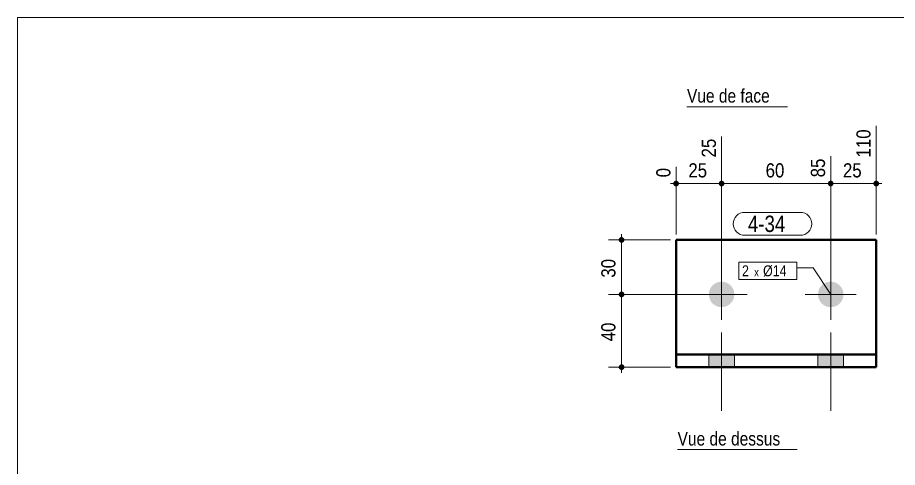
# Model space of a CAD drawing. Header units: millimetres. Extents: x 2 to 287, y 5 to 195.
# Drawn here: x 5 to 166.2, y 112.5 to 195 of the extents above; entities that cross this region are included whole.
import ezdxf

# ---------------------------------------------------------------- set-up
doc = ezdxf.new("R2010")
doc.units = ezdxf.units.MM
for name, color, linetype, lineweight in [('Autre type objet', 1, 'Continuous', 0), ('Boulon', 7, 'Continuous', 0), ('Cotation', 7, 'Continuous', 0), ('Désignation boulon', 3, 'Continuous', 0), ('Feuille dessin', 5, 'Continuous', 0), ('Piece', 2, 'Continuous', 0), ('Repère pièce', 3, 'Continuous', 0)]:
    doc.layers.add(name, color=color, linetype=linetype, lineweight=lineweight)
doc.styles.add('ARIAL', font='ARIAL.TTF')
doc.styles.add('COMIC_SANS_MS', font='COMIC.TTF')

# ---------------------------------------------------------------- blocks, each defined once
blk = doc.blocks.new('*A1')
at = {"layer": 'Boulon'}
for points in [[(136.35, 133.24), (136.35, 130.9), (131.68, 130.9), (131.68, 133.24)], [(156.35, 133.24), (156.35, 130.9), (151.68, 130.9), (151.68, 133.24)]]:
    blk.add_hatch(color=256, dxfattribs=at).paths.add_polyline_path(points, flags=17)
at = {"layer": 'Boulon', "linetype": 'Continuous', "lineweight": 0}
for p, q in [((134.01, 137.25), (134.01, 122.92)), ((154.01, 137.25), (154.01, 122.92)), ((131.68, 133.24), (131.68, 130.9)), ((136.35, 133.24), (136.35, 130.9)), ((151.68, 133.24), (151.68, 130.9)), ((156.35, 133.24), (156.35, 130.9))]:
    blk.add_line(p, q, dxfattribs=at)
blk = doc.blocks.new('*A2')
at = {"layer": 'Boulon'}
for points in [[(133.96, 141.9), (133.9, 141.91), (133.84, 141.91), (133.78, 141.91), (133.73, 141.92), (133.67, 141.93), (133.61, 141.94), (133.56, 141.95), (133.5, 141.96), (133.45, 141.97), (133.39, 141.99), (133.34, 142), (133.28, 142.02), (133.23, 142.04), (133.17, 142.06), (133.12, 142.08), (133.07, 142.1), (133.02, 142.13), (132.96, 142.15), (132.91, 142.18), (132.86, 142.21), (132.81, 142.24), (132.77, 142.27), (132.72, 142.3), (132.67, 142.33), (132.62, 142.36), (132.58, 142.4), (132.53, 142.43), (132.49, 142.47), (132.45, 142.51), (132.4, 142.55), (132.36, 142.59), (132.32, 142.63), (132.28, 142.67), (132.25, 142.71), (132.21, 142.76), (132.17, 142.8), (132.14, 142.85), (132.11, 142.89), (132.07, 142.94), (132.04, 142.99), (132.01, 143.04), (131.98, 143.09), (131.96, 143.14), (131.93, 143.19), (131.9, 143.24), (131.88, 143.29), (131.86, 143.34), (131.84, 143.4), (131.82, 143.45), (131.8, 143.5), (131.78, 143.56), (131.76, 143.61), (131.75, 143.67), (131.74, 143.73), (131.72, 143.78), (131.71, 143.84), (131.71, 143.89), (131.7, 143.95), (131.69, 144.01), (131.69, 144.07), (131.68, 144.12), (131.68, 144.18), (131.68, 144.24), (131.68, 144.29), (131.68, 144.35), (131.69, 144.41), (131.69, 144.47), (131.7, 144.52), (131.71, 144.58), (131.71, 144.64), (131.72, 144.69), (131.74, 144.75), (131.75, 144.8), (131.76, 144.86), (131.78, 144.91), (131.8, 144.97), (131.82, 145.02), (131.84, 145.08), (131.86, 145.13), (131.88, 145.18), (131.9, 145.23), (131.93, 145.29), (131.96, 145.34), (131.98, 145.39), (132.01, 145.44), (132.04, 145.48), (132.07, 145.53), (132.11, 145.58), (132.14, 145.63), (132.17, 145.67), (132.21, 145.72), (132.25, 145.76), (132.28, 145.8), (132.32, 145.85), (132.36, 145.89), (132.4, 145.93), (132.45, 145.97), (132.49, 146), (132.53, 146.04), (132.58, 146.08), (132.62, 146.11), (132.67, 146.14), (132.72, 146.18), (132.77, 146.21), (132.81, 146.24), (132.86, 146.27), (132.91, 146.29), (132.96, 146.32), (133.02, 146.35), (133.07, 146.37), (133.12, 146.39), (133.17, 146.41), (133.23, 146.43), (133.28, 146.45), (133.34, 146.47), (133.39, 146.49), (133.45, 146.5), (133.5, 146.51), (133.56, 146.53), (133.61, 146.54), (133.67, 146.54), (133.73, 146.55), (133.78, 146.56), (133.84, 146.56), (133.9, 146.57), (133.96, 146.57), (134.01, 146.57), (134.07, 146.57), (134.13, 146.57), (134.18, 146.56), (134.24, 146.56), (134.3, 146.55), (134.36, 146.54), (134.41, 146.54), (134.47, 146.53), (134.52, 146.51), (134.58, 146.5), (134.64, 146.49), (134.69, 146.47), (134.75, 146.45), (134.8, 146.43), (134.85, 146.41), (134.91, 146.39), (134.96, 146.37), (135.01, 146.35), (135.06, 146.32), (135.11, 146.29), (135.16, 146.27), (135.21, 146.24), (135.26, 146.21), (135.31, 146.18), (135.36, 146.14), (135.4, 146.11), (135.45, 146.08), (135.49, 146.04), (135.54, 146), (135.58, 145.97), (135.62, 145.93), (135.66, 145.89), (135.7, 145.85), (135.74, 145.8), (135.78, 145.76), (135.82, 145.72), (135.85, 145.67), (135.89, 145.63), (135.92, 145.58), (135.95, 145.53), (135.98, 145.48), (136.01, 145.44), (136.04, 145.39), (136.07, 145.34), (136.1, 145.29), (136.12, 145.23), (136.15, 145.18), (136.17, 145.13), (136.19, 145.08), (136.21, 145.02), (136.23, 144.97), (136.25, 144.91), (136.26, 144.86), (136.28, 144.8), (136.29, 144.75), (136.3, 144.69), (136.31, 144.64), (136.32, 144.58), (136.33, 144.52), (136.34, 144.47), (136.34, 144.41), (136.34, 144.35), (136.35, 144.29), (136.35, 144.24), (136.35, 144.18), (136.34, 144.12), (136.34, 144.07), (136.34, 144.01), (136.33, 143.95), (136.32, 143.89), (136.31, 143.84), (136.3, 143.78), (136.29, 143.73), (136.28, 143.67), (136.26, 143.61), (136.25, 143.56), (136.23, 143.5), (136.21, 143.45), (136.19, 143.4), (136.17, 143.34), (136.15, 143.29), (136.12, 143.24), (136.1, 143.19), (136.07, 143.14), (136.04, 143.09), (136.01, 143.04), (135.98, 142.99), (135.95, 142.94), (135.92, 142.89), (135.89, 142.85), (135.85, 142.8), (135.82, 142.76), (135.78, 142.71), (135.74, 142.67), (135.7, 142.63), (135.66, 142.59), (135.62, 142.55), (135.58, 142.51), (135.54, 142.47), (135.49, 142.43), (135.45, 142.4), (135.4, 142.36), (135.36, 142.33), (135.31, 142.3), (135.26, 142.27), (135.21, 142.24), (135.16, 142.21), (135.11, 142.18), (135.06, 142.15), (135.01, 142.13), (134.96, 142.1), (134.91, 142.08), (134.85, 142.06), (134.8, 142.04), (134.75, 142.02), (134.69, 142), (134.64, 141.99), (134.58, 141.97), (134.52, 141.96), (134.47, 141.95), (134.41, 141.94), (134.36, 141.93), (134.3, 141.92), (134.24, 141.91), (134.18, 141.91), (134.13, 141.91), (134.07, 141.9), (134.01, 141.9)], [(153.96, 141.9), (153.9, 141.91), (153.84, 141.91), (153.78, 141.91), (153.73, 141.92), (153.67, 141.93), (153.61, 141.94), (153.56, 141.95), (153.5, 141.96), (153.45, 141.97), (153.39, 141.99), (153.34, 142), (153.28, 142.02), (153.23, 142.04), (153.17, 142.06), (153.12, 142.08), (153.07, 142.1), (153.02, 142.13), (152.96, 142.15), (152.91, 142.18), (152.86, 142.21), (152.81, 142.24), (152.77, 142.27), (152.72, 142.3), (152.67, 142.33), (152.62, 142.36), (152.58, 142.4), (152.53, 142.43), (152.49, 142.47), (152.45, 142.51), (152.4, 142.55), (152.36, 142.59), (152.32, 142.63), (152.28, 142.67), (152.25, 142.71), (152.21, 142.76), (152.17, 142.8), (152.14, 142.85), (152.11, 142.89), (152.07, 142.94), (152.04, 142.99), (152.01, 143.04), (151.98, 143.09), (151.96, 143.14), (151.93, 143.19), (151.9, 143.24), (151.88, 143.29), (151.86, 143.34), (151.84, 143.4), (151.82, 143.45), (151.8, 143.5), (151.78, 143.56), (151.76, 143.61), (151.75, 143.67), (151.74, 143.73), (151.72, 143.78), (151.71, 143.84), (151.71, 143.89), (151.7, 143.95), (151.69, 144.01), (151.69, 144.07), (151.68, 144.12), (151.68, 144.18), (151.68, 144.24), (151.68, 144.29), (151.68, 144.35), (151.69, 144.41), (151.69, 144.47), (151.7, 144.52), (151.71, 144.58), (151.71, 144.64), (151.72, 144.69), (151.74, 144.75), (151.75, 144.8), (151.76, 144.86), (151.78, 144.91), (151.8, 144.97), (151.82, 145.02), (151.84, 145.08), (151.86, 145.13), (151.88, 145.18), (151.9, 145.23), (151.93, 145.29), (151.96, 145.34), (151.98, 145.39), (152.01, 145.44), (152.04, 145.48), (152.07, 145.53), (152.11, 145.58), (152.14, 145.63), (152.17, 145.67), (152.21, 145.72), (152.25, 145.76), (152.28, 145.8), (152.32, 145.85), (152.36, 145.89), (152.4, 145.93), (152.45, 145.97), (152.49, 146), (152.53, 146.04), (152.58, 146.08), (152.62, 146.11), (152.67, 146.14), (152.72, 146.18), (152.77, 146.21), (152.81, 146.24), (152.86, 146.27), (152.91, 146.29), (152.96, 146.32), (153.02, 146.35), (153.07, 146.37), (153.12, 146.39), (153.17, 146.41), (153.23, 146.43), (153.28, 146.45), (153.34, 146.47), (153.39, 146.49), (153.45, 146.5), (153.5, 146.51), (153.56, 146.53), (153.61, 146.54), (153.67, 146.54), (153.73, 146.55), (153.78, 146.56), (153.84, 146.56), (153.9, 146.57), (153.96, 146.57), (154.01, 146.57), (154.07, 146.57), (154.13, 146.57), (154.18, 146.56), (154.24, 146.56), (154.3, 146.55), (154.36, 146.54), (154.41, 146.54), (154.47, 146.53), (154.52, 146.51), (154.58, 146.5), (154.64, 146.49), (154.69, 146.47), (154.75, 146.45), (154.8, 146.43), (154.85, 146.41), (154.91, 146.39), (154.96, 146.37), (155.01, 146.35), (155.06, 146.32), (155.11, 146.29), (155.16, 146.27), (155.21, 146.24), (155.26, 146.21), (155.31, 146.18), (155.36, 146.14), (155.4, 146.11), (155.45, 146.08), (155.49, 146.04), (155.54, 146), (155.58, 145.97), (155.62, 145.93), (155.66, 145.89), (155.7, 145.85), (155.74, 145.8), (155.78, 145.76), (155.82, 145.72), (155.85, 145.67), (155.89, 145.63), (155.92, 145.58), (155.95, 145.53), (155.98, 145.48), (156.01, 145.44), (156.04, 145.39), (156.07, 145.34), (156.1, 145.29), (156.12, 145.23), (156.15, 145.18), (156.17, 145.13), (156.19, 145.08), (156.21, 145.02), (156.23, 144.97), (156.25, 144.91), (156.26, 144.86), (156.28, 144.8), (156.29, 144.75), (156.3, 144.69), (156.31, 144.64), (156.32, 144.58), (156.33, 144.52), (156.34, 144.47), (156.34, 144.41), (156.34, 144.35), (156.35, 144.29), (156.35, 144.24), (156.35, 144.18), (156.34, 144.12), (156.34, 144.07), (156.34, 144.01), (156.33, 143.95), (156.32, 143.89), (156.31, 143.84), (156.3, 143.78), (156.29, 143.73), (156.28, 143.67), (156.26, 143.61), (156.25, 143.56), (156.23, 143.5), (156.21, 143.45), (156.19, 143.4), (156.17, 143.34), (156.15, 143.29), (156.12, 143.24), (156.1, 143.19), (156.07, 143.14), (156.04, 143.09), (156.01, 143.04), (155.98, 142.99), (155.95, 142.94), (155.92, 142.89), (155.89, 142.85), (155.85, 142.8), (155.82, 142.76), (155.78, 142.71), (155.74, 142.67), (155.7, 142.63), (155.66, 142.59), (155.62, 142.55), (155.58, 142.51), (155.54, 142.47), (155.49, 142.43), (155.45, 142.4), (155.4, 142.36), (155.36, 142.33), (155.31, 142.3), (155.26, 142.27), (155.21, 142.24), (155.16, 142.21), (155.11, 142.18), (155.06, 142.15), (155.01, 142.13), (154.96, 142.1), (154.91, 142.08), (154.85, 142.06), (154.8, 142.04), (154.75, 142.02), (154.69, 142), (154.64, 141.99), (154.58, 141.97), (154.52, 141.96), (154.47, 141.95), (154.41, 141.94), (154.36, 141.93), (154.3, 141.92), (154.24, 141.91), (154.18, 141.91), (154.13, 141.91), (154.07, 141.9), (154.01, 141.9)]]:
    blk.add_hatch(color=256, dxfattribs=at).paths.add_polyline_path(points, flags=17)
at = {"layer": 'Boulon', "linetype": 'Continuous', "lineweight": 0}
for p, q in [((134.01, 148.9), (134.01, 139.57)), ((154.01, 148.9), (154.01, 139.57)), ((129.35, 144.24), (138.68, 144.24)), ((149.35, 144.24), (158.68, 144.24))]:
    blk.add_line(p, q, dxfattribs=at)
blk = doc.blocks.new('*A3')
at = {"layer": 'Piece', "color": 2, "linetype": 'Continuous', "lineweight": 40}
for p, q in [((125.68, 154.236667), (125.68, 130.903333)), ((125.68, 154.236667), (162.346667, 154.236667)), ((162.346667, 154.236667), (162.346667, 130.903333)), ((162.346667, 133.236667), (125.68, 133.236667)), ((162.346667, 130.903333), (125.68, 130.903333))]:
    blk.add_line(p, q, dxfattribs=at)
blk = doc.blocks.new('*A7')
at = {"layer": 'Feuille dessin', "linetype": 'Continuous', "lineweight": 0}
for p, q in [((282, 195), (5, 195)), ((5, 195), (5, 5))]:
    blk.add_line(p, q, dxfattribs=at)
blk = doc.blocks.new('*A12')
at = {"layer": 'Cotation'}
for points in [[(115.65, 143.72), (115.63, 143.72), (115.6, 143.72), (115.58, 143.73), (115.55, 143.73), (115.53, 143.74), (115.5, 143.75), (115.48, 143.76), (115.46, 143.77), (115.43, 143.78), (115.41, 143.79), (115.39, 143.8), (115.37, 143.82), (115.35, 143.83), (115.33, 143.85), (115.31, 143.87), (115.29, 143.89), (115.28, 143.91), (115.26, 143.93), (115.25, 143.95), (115.23, 143.97), (115.22, 143.99), (115.21, 144.01), (115.2, 144.04), (115.19, 144.06), (115.18, 144.09), (115.18, 144.11), (115.17, 144.14), (115.17, 144.16), (115.16, 144.19), (115.16, 144.21), (115.16, 144.24), (115.16, 144.26), (115.16, 144.29), (115.17, 144.31), (115.17, 144.34), (115.18, 144.36), (115.18, 144.39), (115.19, 144.41), (115.2, 144.44), (115.21, 144.46), (115.22, 144.48), (115.23, 144.5), (115.25, 144.53), (115.26, 144.55), (115.28, 144.57), (115.29, 144.59), (115.31, 144.6), (115.33, 144.62), (115.35, 144.64), (115.37, 144.65), (115.39, 144.67), (115.41, 144.68), (115.43, 144.7), (115.46, 144.71), (115.48, 144.72), (115.5, 144.73), (115.53, 144.73), (115.55, 144.74), (115.58, 144.75), (115.6, 144.75), (115.63, 144.75), (115.65, 144.76), (115.68, 144.76), (115.71, 144.76), (115.73, 144.75), (115.76, 144.75), (115.78, 144.75), (115.81, 144.74), (115.83, 144.73), (115.86, 144.73), (115.88, 144.72), (115.9, 144.71), (115.93, 144.7), (115.95, 144.68), (115.97, 144.67), (115.99, 144.65), (116.01, 144.64), (116.03, 144.62), (116.05, 144.6), (116.07, 144.59), (116.08, 144.57), (116.1, 144.55), (116.11, 144.53), (116.13, 144.5), (116.14, 144.48), (116.15, 144.46), (116.16, 144.44), (116.17, 144.41), (116.18, 144.39), (116.18, 144.36), (116.19, 144.34), (116.19, 144.31), (116.2, 144.29), (116.2, 144.26), (116.2, 144.24), (116.2, 144.21), (116.2, 144.19), (116.19, 144.16), (116.19, 144.14), (116.18, 144.11), (116.18, 144.09), (116.17, 144.06), (116.16, 144.04), (116.15, 144.01), (116.14, 143.99), (116.13, 143.97), (116.11, 143.95), (116.1, 143.93), (116.08, 143.91), (116.07, 143.89), (116.05, 143.87), (116.03, 143.85), (116.01, 143.83), (115.99, 143.82), (115.97, 143.8), (115.95, 143.79), (115.93, 143.78), (115.9, 143.77), (115.88, 143.76), (115.86, 143.75), (115.83, 143.74), (115.81, 143.73), (115.78, 143.73), (115.76, 143.72), (115.73, 143.72), (115.71, 143.72), (115.68, 143.72)], [(115.65, 130.38), (115.63, 130.39), (115.6, 130.39), (115.58, 130.39), (115.55, 130.4), (115.53, 130.41), (115.5, 130.41), (115.48, 130.42), (115.46, 130.43), (115.43, 130.44), (115.41, 130.46), (115.39, 130.47), (115.37, 130.49), (115.35, 130.5), (115.33, 130.52), (115.31, 130.54), (115.29, 130.55), (115.28, 130.57), (115.26, 130.59), (115.25, 130.61), (115.23, 130.64), (115.22, 130.66), (115.21, 130.68), (115.2, 130.7), (115.19, 130.73), (115.18, 130.75), (115.18, 130.78), (115.17, 130.8), (115.17, 130.83), (115.16, 130.85), (115.16, 130.88), (115.16, 130.9), (115.16, 130.93), (115.16, 130.95), (115.17, 130.98), (115.17, 131), (115.18, 131.03), (115.18, 131.05), (115.19, 131.08), (115.2, 131.1), (115.21, 131.13), (115.22, 131.15), (115.23, 131.17), (115.25, 131.19), (115.26, 131.21), (115.28, 131.23), (115.29, 131.25), (115.31, 131.27), (115.33, 131.29), (115.35, 131.31), (115.37, 131.32), (115.39, 131.34), (115.41, 131.35), (115.43, 131.36), (115.46, 131.37), (115.48, 131.38), (115.5, 131.39), (115.53, 131.4), (115.55, 131.41), (115.58, 131.41), (115.6, 131.42), (115.63, 131.42), (115.65, 131.42), (115.68, 131.42), (115.71, 131.42), (115.73, 131.42), (115.76, 131.42), (115.78, 131.41), (115.81, 131.41), (115.83, 131.4), (115.86, 131.39), (115.88, 131.38), (115.9, 131.37), (115.93, 131.36), (115.95, 131.35), (115.97, 131.34), (115.99, 131.32), (116.01, 131.31), (116.03, 131.29), (116.05, 131.27), (116.07, 131.25), (116.08, 131.23), (116.1, 131.21), (116.11, 131.19), (116.13, 131.17), (116.14, 131.15), (116.15, 131.13), (116.16, 131.1), (116.17, 131.08), (116.18, 131.05), (116.18, 131.03), (116.19, 131), (116.19, 130.98), (116.2, 130.95), (116.2, 130.93), (116.2, 130.9), (116.2, 130.88), (116.2, 130.85), (116.19, 130.83), (116.19, 130.8), (116.18, 130.78), (116.18, 130.75), (116.17, 130.73), (116.16, 130.7), (116.15, 130.68), (116.14, 130.66), (116.13, 130.64), (116.11, 130.61), (116.1, 130.59), (116.08, 130.57), (116.07, 130.55), (116.05, 130.54), (116.03, 130.52), (116.01, 130.5), (115.99, 130.49), (115.97, 130.47), (115.95, 130.46), (115.93, 130.44), (115.9, 130.43), (115.88, 130.42), (115.86, 130.41), (115.83, 130.41), (115.81, 130.4), (115.78, 130.39), (115.76, 130.39), (115.73, 130.39), (115.71, 130.38), (115.68, 130.38)]]:
    blk.add_hatch(color=256, dxfattribs=at).paths.add_polyline_path(points, flags=17)
at = {"layer": 'Cotation', "linetype": 'Continuous', "lineweight": 0}
for p, q in [((115.68, 145.28), (115.68, 143.2)), ((115.68, 144.24), (115.68, 145.28)), ((133.01, 144.24), (113.26, 144.24)), ((114.64, 144.24), (116.72, 144.24)), ((115.68, 130.9), (115.68, 144.24)), ((124.68, 130.9), (113.26, 130.9)), ((114.64, 130.9), (116.72, 130.9)), ((115.68, 131.94), (115.68, 129.86)), ((115.68, 130.9), (115.68, 129.86))]:
    blk.add_line(p, q, dxfattribs=at)
at = {"layer": 'Cotation'}
for p in [(115.68, 144.24), (115.68, 130.9)]:
    blk.add_point(p, dxfattribs=at)
at = {"layer": 'Cotation', "style": 'ARIAL', "width": 0.85}
blk.add_text('40', height=2.6, rotation=90.0002, dxfattribs=at).set_placement((114.56, 135.64))
blk = doc.blocks.new('*A13')
at = {"layer": 'Cotation'}
for points in [[(115.65, 153.72), (115.63, 153.72), (115.6, 153.72), (115.58, 153.73), (115.55, 153.73), (115.53, 153.74), (115.5, 153.75), (115.48, 153.76), (115.46, 153.77), (115.43, 153.78), (115.41, 153.79), (115.39, 153.8), (115.37, 153.82), (115.35, 153.83), (115.33, 153.85), (115.31, 153.87), (115.29, 153.89), (115.28, 153.91), (115.26, 153.93), (115.25, 153.95), (115.23, 153.97), (115.22, 153.99), (115.21, 154.01), (115.2, 154.04), (115.19, 154.06), (115.18, 154.09), (115.18, 154.11), (115.17, 154.14), (115.17, 154.16), (115.16, 154.19), (115.16, 154.21), (115.16, 154.24), (115.16, 154.26), (115.16, 154.29), (115.17, 154.31), (115.17, 154.34), (115.18, 154.36), (115.18, 154.39), (115.19, 154.41), (115.2, 154.44), (115.21, 154.46), (115.22, 154.48), (115.23, 154.5), (115.25, 154.53), (115.26, 154.55), (115.28, 154.57), (115.29, 154.59), (115.31, 154.6), (115.33, 154.62), (115.35, 154.64), (115.37, 154.65), (115.39, 154.67), (115.41, 154.68), (115.43, 154.7), (115.46, 154.71), (115.48, 154.72), (115.5, 154.73), (115.53, 154.73), (115.55, 154.74), (115.58, 154.75), (115.6, 154.75), (115.63, 154.75), (115.65, 154.76), (115.68, 154.76), (115.71, 154.76), (115.73, 154.75), (115.76, 154.75), (115.78, 154.75), (115.81, 154.74), (115.83, 154.73), (115.86, 154.73), (115.88, 154.72), (115.9, 154.71), (115.93, 154.7), (115.95, 154.68), (115.97, 154.67), (115.99, 154.65), (116.01, 154.64), (116.03, 154.62), (116.05, 154.6), (116.07, 154.59), (116.08, 154.57), (116.1, 154.55), (116.11, 154.53), (116.13, 154.5), (116.14, 154.48), (116.15, 154.46), (116.16, 154.44), (116.17, 154.41), (116.18, 154.39), (116.18, 154.36), (116.19, 154.34), (116.19, 154.31), (116.2, 154.29), (116.2, 154.26), (116.2, 154.24), (116.2, 154.21), (116.2, 154.19), (116.19, 154.16), (116.19, 154.14), (116.18, 154.11), (116.18, 154.09), (116.17, 154.06), (116.16, 154.04), (116.15, 154.01), (116.14, 153.99), (116.13, 153.97), (116.11, 153.95), (116.1, 153.93), (116.08, 153.91), (116.07, 153.89), (116.05, 153.87), (116.03, 153.85), (116.01, 153.83), (115.99, 153.82), (115.97, 153.8), (115.95, 153.79), (115.93, 153.78), (115.9, 153.77), (115.88, 153.76), (115.86, 153.75), (115.83, 153.74), (115.81, 153.73), (115.78, 153.73), (115.76, 153.72), (115.73, 153.72), (115.71, 153.72), (115.68, 153.72)], [(115.65, 143.72), (115.63, 143.72), (115.6, 143.72), (115.58, 143.73), (115.55, 143.73), (115.53, 143.74), (115.5, 143.75), (115.48, 143.76), (115.46, 143.77), (115.43, 143.78), (115.41, 143.79), (115.39, 143.8), (115.37, 143.82), (115.35, 143.83), (115.33, 143.85), (115.31, 143.87), (115.29, 143.89), (115.28, 143.91), (115.26, 143.93), (115.25, 143.95), (115.23, 143.97), (115.22, 143.99), (115.21, 144.01), (115.2, 144.04), (115.19, 144.06), (115.18, 144.09), (115.18, 144.11), (115.17, 144.14), (115.17, 144.16), (115.16, 144.19), (115.16, 144.21), (115.16, 144.24), (115.16, 144.26), (115.16, 144.29), (115.17, 144.31), (115.17, 144.34), (115.18, 144.36), (115.18, 144.39), (115.19, 144.41), (115.2, 144.44), (115.21, 144.46), (115.22, 144.48), (115.23, 144.5), (115.25, 144.53), (115.26, 144.55), (115.28, 144.57), (115.29, 144.59), (115.31, 144.6), (115.33, 144.62), (115.35, 144.64), (115.37, 144.65), (115.39, 144.67), (115.41, 144.68), (115.43, 144.7), (115.46, 144.71), (115.48, 144.72), (115.5, 144.73), (115.53, 144.73), (115.55, 144.74), (115.58, 144.75), (115.6, 144.75), (115.63, 144.75), (115.65, 144.76), (115.68, 144.76), (115.71, 144.76), (115.73, 144.75), (115.76, 144.75), (115.78, 144.75), (115.81, 144.74), (115.83, 144.73), (115.86, 144.73), (115.88, 144.72), (115.9, 144.71), (115.93, 144.7), (115.95, 144.68), (115.97, 144.67), (115.99, 144.65), (116.01, 144.64), (116.03, 144.62), (116.05, 144.6), (116.07, 144.59), (116.08, 144.57), (116.1, 144.55), (116.11, 144.53), (116.13, 144.5), (116.14, 144.48), (116.15, 144.46), (116.16, 144.44), (116.17, 144.41), (116.18, 144.39), (116.18, 144.36), (116.19, 144.34), (116.19, 144.31), (116.2, 144.29), (116.2, 144.26), (116.2, 144.24), (116.2, 144.21), (116.2, 144.19), (116.19, 144.16), (116.19, 144.14), (116.18, 144.11), (116.18, 144.09), (116.17, 144.06), (116.16, 144.04), (116.15, 144.01), (116.14, 143.99), (116.13, 143.97), (116.11, 143.95), (116.1, 143.93), (116.08, 143.91), (116.07, 143.89), (116.05, 143.87), (116.03, 143.85), (116.01, 143.83), (115.99, 143.82), (115.97, 143.8), (115.95, 143.79), (115.93, 143.78), (115.9, 143.77), (115.88, 143.76), (115.86, 143.75), (115.83, 143.74), (115.81, 143.73), (115.78, 143.73), (115.76, 143.72), (115.73, 143.72), (115.71, 143.72), (115.68, 143.72)]]:
    blk.add_hatch(color=256, dxfattribs=at).paths.add_polyline_path(points, flags=17)
at = {"layer": 'Cotation', "linetype": 'Continuous', "lineweight": 0}
for p, q in [((115.68, 155.28), (115.68, 153.2)), ((115.68, 154.24), (115.68, 155.28)), ((124.68, 154.24), (113.26, 154.24)), ((114.64, 154.24), (116.72, 154.24)), ((115.68, 144.24), (115.68, 154.24)), ((115.68, 145.28), (115.68, 143.2)), ((133.01, 144.24), (113.26, 144.24)), ((114.64, 144.24), (116.72, 144.24)), ((115.68, 144.24), (115.68, 143.2))]:
    blk.add_line(p, q, dxfattribs=at)
at = {"layer": 'Cotation'}
for p in [(115.68, 154.24), (115.68, 144.24)]:
    blk.add_point(p, dxfattribs=at)
at = {"layer": 'Cotation', "style": 'ARIAL', "width": 0.85}
blk.add_text('30', height=2.6, rotation=90.0002, dxfattribs=at).set_placement((114.56, 147.31))
blk = doc.blocks.new('*A14')
at = {"layer": 'Cotation'}
for points in [[(125.65, 164.05), (125.63, 164.05), (125.6, 164.06), (125.58, 164.06), (125.55, 164.07), (125.53, 164.07), (125.5, 164.08), (125.48, 164.09), (125.46, 164.1), (125.43, 164.11), (125.41, 164.12), (125.39, 164.14), (125.37, 164.15), (125.35, 164.17), (125.33, 164.18), (125.31, 164.2), (125.29, 164.22), (125.28, 164.24), (125.26, 164.26), (125.25, 164.28), (125.23, 164.3), (125.22, 164.32), (125.21, 164.35), (125.2, 164.37), (125.19, 164.39), (125.18, 164.42), (125.18, 164.44), (125.17, 164.47), (125.17, 164.49), (125.16, 164.52), (125.16, 164.54), (125.16, 164.57), (125.16, 164.6), (125.16, 164.62), (125.17, 164.65), (125.17, 164.67), (125.18, 164.7), (125.18, 164.72), (125.19, 164.75), (125.2, 164.77), (125.21, 164.79), (125.22, 164.82), (125.23, 164.84), (125.25, 164.86), (125.26, 164.88), (125.28, 164.9), (125.29, 164.92), (125.31, 164.94), (125.33, 164.96), (125.35, 164.97), (125.37, 164.99), (125.39, 165), (125.41, 165.02), (125.43, 165.03), (125.46, 165.04), (125.48, 165.05), (125.5, 165.06), (125.53, 165.07), (125.55, 165.07), (125.58, 165.08), (125.6, 165.08), (125.63, 165.09), (125.65, 165.09), (125.68, 165.09), (125.71, 165.09), (125.73, 165.09), (125.76, 165.08), (125.78, 165.08), (125.81, 165.07), (125.83, 165.07), (125.86, 165.06), (125.88, 165.05), (125.9, 165.04), (125.93, 165.03), (125.95, 165.02), (125.97, 165), (125.99, 164.99), (126.01, 164.97), (126.03, 164.96), (126.05, 164.94), (126.07, 164.92), (126.08, 164.9), (126.1, 164.88), (126.11, 164.86), (126.13, 164.84), (126.14, 164.82), (126.15, 164.79), (126.16, 164.77), (126.17, 164.75), (126.18, 164.72), (126.18, 164.7), (126.19, 164.67), (126.19, 164.65), (126.2, 164.62), (126.2, 164.6), (126.2, 164.57), (126.2, 164.54), (126.2, 164.52), (126.19, 164.49), (126.19, 164.47), (126.18, 164.44), (126.18, 164.42), (126.17, 164.39), (126.16, 164.37), (126.15, 164.35), (126.14, 164.32), (126.13, 164.3), (126.11, 164.28), (126.1, 164.26), (126.08, 164.24), (126.07, 164.22), (126.05, 164.2), (126.03, 164.18), (126.01, 164.17), (125.99, 164.15), (125.97, 164.14), (125.95, 164.12), (125.93, 164.11), (125.9, 164.1), (125.88, 164.09), (125.86, 164.08), (125.83, 164.07), (125.81, 164.07), (125.78, 164.06), (125.76, 164.06), (125.73, 164.05), (125.71, 164.05), (125.68, 164.05)], [(133.99, 164.05), (133.96, 164.05), (133.94, 164.06), (133.91, 164.06), (133.89, 164.07), (133.86, 164.07), (133.84, 164.08), (133.81, 164.09), (133.79, 164.1), (133.77, 164.11), (133.75, 164.12), (133.72, 164.14), (133.7, 164.15), (133.68, 164.17), (133.66, 164.18), (133.65, 164.2), (133.63, 164.22), (133.61, 164.24), (133.6, 164.26), (133.58, 164.28), (133.57, 164.3), (133.55, 164.32), (133.54, 164.35), (133.53, 164.37), (133.52, 164.39), (133.52, 164.42), (133.51, 164.44), (133.5, 164.47), (133.5, 164.49), (133.5, 164.52), (133.49, 164.54), (133.49, 164.57), (133.49, 164.6), (133.5, 164.62), (133.5, 164.65), (133.5, 164.67), (133.51, 164.7), (133.52, 164.72), (133.52, 164.75), (133.53, 164.77), (133.54, 164.79), (133.55, 164.82), (133.57, 164.84), (133.58, 164.86), (133.6, 164.88), (133.61, 164.9), (133.63, 164.92), (133.65, 164.94), (133.66, 164.96), (133.68, 164.97), (133.7, 164.99), (133.72, 165), (133.75, 165.02), (133.77, 165.03), (133.79, 165.04), (133.81, 165.05), (133.84, 165.06), (133.86, 165.07), (133.89, 165.07), (133.91, 165.08), (133.94, 165.08), (133.96, 165.09), (133.99, 165.09), (134.01, 165.09), (134.04, 165.09), (134.06, 165.09), (134.09, 165.08), (134.11, 165.08), (134.14, 165.07), (134.16, 165.07), (134.19, 165.06), (134.21, 165.05), (134.24, 165.04), (134.26, 165.03), (134.28, 165.02), (134.3, 165), (134.32, 164.99), (134.34, 164.97), (134.36, 164.96), (134.38, 164.94), (134.4, 164.92), (134.42, 164.9), (134.43, 164.88), (134.45, 164.86), (134.46, 164.84), (134.47, 164.82), (134.48, 164.79), (134.49, 164.77), (134.5, 164.75), (134.51, 164.72), (134.52, 164.7), (134.52, 164.67), (134.53, 164.65), (134.53, 164.62), (134.53, 164.6), (134.53, 164.57), (134.53, 164.54), (134.53, 164.52), (134.53, 164.49), (134.52, 164.47), (134.52, 164.44), (134.51, 164.42), (134.5, 164.39), (134.49, 164.37), (134.48, 164.35), (134.47, 164.32), (134.46, 164.3), (134.45, 164.28), (134.43, 164.26), (134.42, 164.24), (134.4, 164.22), (134.38, 164.2), (134.36, 164.18), (134.34, 164.17), (134.32, 164.15), (134.3, 164.14), (134.28, 164.12), (134.26, 164.11), (134.24, 164.1), (134.21, 164.09), (134.19, 164.08), (134.16, 164.07), (134.14, 164.07), (134.11, 164.06), (134.09, 164.06), (134.06, 164.05), (134.04, 164.05), (134.01, 164.05)]]:
    blk.add_hatch(color=256, dxfattribs=at).paths.add_polyline_path(points, flags=17)
at = {"layer": 'Cotation', "linetype": 'Continuous', "lineweight": 0}
for p, q in [((134.01, 145.24), (134.01, 173.21)), ((125.68, 155.24), (125.68, 167.64)), ((126.72, 164.57), (124.64, 164.57)), ((125.68, 164.57), (124.64, 164.57)), ((125.68, 165.61), (125.68, 163.53)), ((125.68, 164.57), (134.01, 164.57)), ((135.05, 164.57), (132.97, 164.57)), ((134.01, 165.61), (134.01, 163.53)), ((134.01, 164.57), (135.05, 164.57))]:
    blk.add_line(p, q, dxfattribs=at)
at = {"layer": 'Cotation'}
for p in [(125.68, 164.57), (134.01, 164.57)]:
    blk.add_point(p, dxfattribs=at)
at = {"layer": 'Cotation', "style": 'ARIAL', "width": 0.85}
for s, p in [('25', (132.97, 169.35)), ('0', (124.64, 165.71))]:
    blk.add_text(s, height=2.6, rotation=90.0002, dxfattribs=at).set_placement(p)
blk.add_text('25', height=2.6, dxfattribs=at).set_placement((127.92, 165.69))
blk = doc.blocks.new('*A15')
at = {"layer": 'Cotation'}
for points in [[(133.99, 164.05), (133.96, 164.05), (133.94, 164.06), (133.91, 164.06), (133.89, 164.07), (133.86, 164.07), (133.84, 164.08), (133.81, 164.09), (133.79, 164.1), (133.77, 164.11), (133.75, 164.12), (133.72, 164.14), (133.7, 164.15), (133.68, 164.17), (133.66, 164.18), (133.65, 164.2), (133.63, 164.22), (133.61, 164.24), (133.6, 164.26), (133.58, 164.28), (133.57, 164.3), (133.55, 164.32), (133.54, 164.35), (133.53, 164.37), (133.52, 164.39), (133.52, 164.42), (133.51, 164.44), (133.5, 164.47), (133.5, 164.49), (133.5, 164.52), (133.49, 164.54), (133.49, 164.57), (133.49, 164.6), (133.5, 164.62), (133.5, 164.65), (133.5, 164.67), (133.51, 164.7), (133.52, 164.72), (133.52, 164.75), (133.53, 164.77), (133.54, 164.79), (133.55, 164.82), (133.57, 164.84), (133.58, 164.86), (133.6, 164.88), (133.61, 164.9), (133.63, 164.92), (133.65, 164.94), (133.66, 164.96), (133.68, 164.97), (133.7, 164.99), (133.72, 165), (133.75, 165.02), (133.77, 165.03), (133.79, 165.04), (133.81, 165.05), (133.84, 165.06), (133.86, 165.07), (133.89, 165.07), (133.91, 165.08), (133.94, 165.08), (133.96, 165.09), (133.99, 165.09), (134.01, 165.09), (134.04, 165.09), (134.06, 165.09), (134.09, 165.08), (134.11, 165.08), (134.14, 165.07), (134.16, 165.07), (134.19, 165.06), (134.21, 165.05), (134.24, 165.04), (134.26, 165.03), (134.28, 165.02), (134.3, 165), (134.32, 164.99), (134.34, 164.97), (134.36, 164.96), (134.38, 164.94), (134.4, 164.92), (134.42, 164.9), (134.43, 164.88), (134.45, 164.86), (134.46, 164.84), (134.47, 164.82), (134.48, 164.79), (134.49, 164.77), (134.5, 164.75), (134.51, 164.72), (134.52, 164.7), (134.52, 164.67), (134.53, 164.65), (134.53, 164.62), (134.53, 164.6), (134.53, 164.57), (134.53, 164.54), (134.53, 164.52), (134.53, 164.49), (134.52, 164.47), (134.52, 164.44), (134.51, 164.42), (134.5, 164.39), (134.49, 164.37), (134.48, 164.35), (134.47, 164.32), (134.46, 164.3), (134.45, 164.28), (134.43, 164.26), (134.42, 164.24), (134.4, 164.22), (134.38, 164.2), (134.36, 164.18), (134.34, 164.17), (134.32, 164.15), (134.3, 164.14), (134.28, 164.12), (134.26, 164.11), (134.24, 164.1), (134.21, 164.09), (134.19, 164.08), (134.16, 164.07), (134.14, 164.07), (134.11, 164.06), (134.09, 164.06), (134.06, 164.05), (134.04, 164.05), (134.01, 164.05)], [(153.99, 164.05), (153.96, 164.05), (153.94, 164.06), (153.91, 164.06), (153.89, 164.07), (153.86, 164.07), (153.84, 164.08), (153.81, 164.09), (153.79, 164.1), (153.77, 164.11), (153.75, 164.12), (153.72, 164.14), (153.7, 164.15), (153.68, 164.17), (153.66, 164.18), (153.65, 164.2), (153.63, 164.22), (153.61, 164.24), (153.6, 164.26), (153.58, 164.28), (153.57, 164.3), (153.55, 164.32), (153.54, 164.35), (153.53, 164.37), (153.52, 164.39), (153.52, 164.42), (153.51, 164.44), (153.5, 164.47), (153.5, 164.49), (153.5, 164.52), (153.49, 164.54), (153.49, 164.57), (153.49, 164.6), (153.5, 164.62), (153.5, 164.65), (153.5, 164.67), (153.51, 164.7), (153.52, 164.72), (153.52, 164.75), (153.53, 164.77), (153.54, 164.79), (153.55, 164.82), (153.57, 164.84), (153.58, 164.86), (153.6, 164.88), (153.61, 164.9), (153.63, 164.92), (153.65, 164.94), (153.66, 164.96), (153.68, 164.97), (153.7, 164.99), (153.72, 165), (153.75, 165.02), (153.77, 165.03), (153.79, 165.04), (153.81, 165.05), (153.84, 165.06), (153.86, 165.07), (153.89, 165.07), (153.91, 165.08), (153.94, 165.08), (153.96, 165.09), (153.99, 165.09), (154.01, 165.09), (154.04, 165.09), (154.06, 165.09), (154.09, 165.08), (154.11, 165.08), (154.14, 165.07), (154.16, 165.07), (154.19, 165.06), (154.21, 165.05), (154.24, 165.04), (154.26, 165.03), (154.28, 165.02), (154.3, 165), (154.32, 164.99), (154.34, 164.97), (154.36, 164.96), (154.38, 164.94), (154.4, 164.92), (154.42, 164.9), (154.43, 164.88), (154.45, 164.86), (154.46, 164.84), (154.47, 164.82), (154.48, 164.79), (154.49, 164.77), (154.5, 164.75), (154.51, 164.72), (154.52, 164.7), (154.52, 164.67), (154.53, 164.65), (154.53, 164.62), (154.53, 164.6), (154.53, 164.57), (154.53, 164.54), (154.53, 164.52), (154.53, 164.49), (154.52, 164.47), (154.52, 164.44), (154.51, 164.42), (154.5, 164.39), (154.49, 164.37), (154.48, 164.35), (154.47, 164.32), (154.46, 164.3), (154.45, 164.28), (154.43, 164.26), (154.42, 164.24), (154.4, 164.22), (154.38, 164.2), (154.36, 164.18), (154.34, 164.17), (154.32, 164.15), (154.3, 164.14), (154.28, 164.12), (154.26, 164.11), (154.24, 164.1), (154.21, 164.09), (154.19, 164.08), (154.16, 164.07), (154.14, 164.07), (154.11, 164.06), (154.09, 164.06), (154.06, 164.05), (154.04, 164.05), (154.01, 164.05)]]:
    blk.add_hatch(color=256, dxfattribs=at).paths.add_polyline_path(points, flags=17)
at = {"layer": 'Cotation', "linetype": 'Continuous', "lineweight": 0}
for p, q in [((134.01, 145.24), (134.01, 173.21)), ((154.01, 145.24), (154.01, 169.57)), ((135.05, 164.57), (132.97, 164.57)), ((134.01, 164.57), (132.97, 164.57)), ((134.01, 165.61), (134.01, 163.53)), ((134.01, 164.57), (154.01, 164.57)), ((155.05, 164.57), (152.97, 164.57)), ((154.01, 165.61), (154.01, 163.53)), ((154.01, 164.57), (155.05, 164.57))]:
    blk.add_line(p, q, dxfattribs=at)
at = {"layer": 'Cotation'}
for p in [(134.01, 164.57), (154.01, 164.57)]:
    blk.add_point(p, dxfattribs=at)
at = {"layer": 'Cotation', "style": 'ARIAL', "width": 0.85}
blk.add_text('60', height=2.6, dxfattribs=at).set_placement((142.08, 165.69))
blk.add_text('85', height=2.6, rotation=90.0002, dxfattribs=at).set_placement((152.97, 165.71))
blk = doc.blocks.new('*A16')
at = {"layer": 'Cotation'}
for points in [[(153.99, 164.05), (153.96, 164.05), (153.94, 164.06), (153.91, 164.06), (153.89, 164.07), (153.86, 164.07), (153.84, 164.08), (153.81, 164.09), (153.79, 164.1), (153.77, 164.11), (153.75, 164.12), (153.72, 164.14), (153.7, 164.15), (153.68, 164.17), (153.66, 164.18), (153.65, 164.2), (153.63, 164.22), (153.61, 164.24), (153.6, 164.26), (153.58, 164.28), (153.57, 164.3), (153.55, 164.32), (153.54, 164.35), (153.53, 164.37), (153.52, 164.39), (153.52, 164.42), (153.51, 164.44), (153.5, 164.47), (153.5, 164.49), (153.5, 164.52), (153.49, 164.54), (153.49, 164.57), (153.49, 164.6), (153.5, 164.62), (153.5, 164.65), (153.5, 164.67), (153.51, 164.7), (153.52, 164.72), (153.52, 164.75), (153.53, 164.77), (153.54, 164.79), (153.55, 164.82), (153.57, 164.84), (153.58, 164.86), (153.6, 164.88), (153.61, 164.9), (153.63, 164.92), (153.65, 164.94), (153.66, 164.96), (153.68, 164.97), (153.7, 164.99), (153.72, 165), (153.75, 165.02), (153.77, 165.03), (153.79, 165.04), (153.81, 165.05), (153.84, 165.06), (153.86, 165.07), (153.89, 165.07), (153.91, 165.08), (153.94, 165.08), (153.96, 165.09), (153.99, 165.09), (154.01, 165.09), (154.04, 165.09), (154.06, 165.09), (154.09, 165.08), (154.11, 165.08), (154.14, 165.07), (154.16, 165.07), (154.19, 165.06), (154.21, 165.05), (154.24, 165.04), (154.26, 165.03), (154.28, 165.02), (154.3, 165), (154.32, 164.99), (154.34, 164.97), (154.36, 164.96), (154.38, 164.94), (154.4, 164.92), (154.42, 164.9), (154.43, 164.88), (154.45, 164.86), (154.46, 164.84), (154.47, 164.82), (154.48, 164.79), (154.49, 164.77), (154.5, 164.75), (154.51, 164.72), (154.52, 164.7), (154.52, 164.67), (154.53, 164.65), (154.53, 164.62), (154.53, 164.6), (154.53, 164.57), (154.53, 164.54), (154.53, 164.52), (154.53, 164.49), (154.52, 164.47), (154.52, 164.44), (154.51, 164.42), (154.5, 164.39), (154.49, 164.37), (154.48, 164.35), (154.47, 164.32), (154.46, 164.3), (154.45, 164.28), (154.43, 164.26), (154.42, 164.24), (154.4, 164.22), (154.38, 164.2), (154.36, 164.18), (154.34, 164.17), (154.32, 164.15), (154.3, 164.14), (154.28, 164.12), (154.26, 164.11), (154.24, 164.1), (154.21, 164.09), (154.19, 164.08), (154.16, 164.07), (154.14, 164.07), (154.11, 164.06), (154.09, 164.06), (154.06, 164.05), (154.04, 164.05), (154.01, 164.05)], [(162.32, 164.05), (162.3, 164.05), (162.27, 164.06), (162.25, 164.06), (162.22, 164.07), (162.2, 164.07), (162.17, 164.08), (162.15, 164.09), (162.12, 164.1), (162.1, 164.11), (162.08, 164.12), (162.06, 164.14), (162.04, 164.15), (162.02, 164.17), (162, 164.18), (161.98, 164.2), (161.96, 164.22), (161.94, 164.24), (161.93, 164.26), (161.91, 164.28), (161.9, 164.3), (161.89, 164.32), (161.88, 164.35), (161.87, 164.37), (161.86, 164.39), (161.85, 164.42), (161.84, 164.44), (161.84, 164.47), (161.83, 164.49), (161.83, 164.52), (161.83, 164.54), (161.83, 164.57), (161.83, 164.6), (161.83, 164.62), (161.83, 164.65), (161.84, 164.67), (161.84, 164.7), (161.85, 164.72), (161.86, 164.75), (161.87, 164.77), (161.88, 164.79), (161.89, 164.82), (161.9, 164.84), (161.91, 164.86), (161.93, 164.88), (161.94, 164.9), (161.96, 164.92), (161.98, 164.94), (162, 164.96), (162.02, 164.97), (162.04, 164.99), (162.06, 165), (162.08, 165.02), (162.1, 165.03), (162.12, 165.04), (162.15, 165.05), (162.17, 165.06), (162.2, 165.07), (162.22, 165.07), (162.25, 165.08), (162.27, 165.08), (162.3, 165.09), (162.32, 165.09), (162.35, 165.09), (162.37, 165.09), (162.4, 165.09), (162.42, 165.08), (162.45, 165.08), (162.47, 165.07), (162.5, 165.07), (162.52, 165.06), (162.55, 165.05), (162.57, 165.04), (162.59, 165.03), (162.61, 165.02), (162.64, 165), (162.66, 164.99), (162.68, 164.97), (162.7, 164.96), (162.71, 164.94), (162.73, 164.92), (162.75, 164.9), (162.76, 164.88), (162.78, 164.86), (162.79, 164.84), (162.81, 164.82), (162.82, 164.79), (162.83, 164.77), (162.84, 164.75), (162.84, 164.72), (162.85, 164.7), (162.86, 164.67), (162.86, 164.65), (162.86, 164.62), (162.87, 164.6), (162.87, 164.57), (162.87, 164.54), (162.86, 164.52), (162.86, 164.49), (162.86, 164.47), (162.85, 164.44), (162.84, 164.42), (162.84, 164.39), (162.83, 164.37), (162.82, 164.35), (162.81, 164.32), (162.79, 164.3), (162.78, 164.28), (162.76, 164.26), (162.75, 164.24), (162.73, 164.22), (162.71, 164.2), (162.7, 164.18), (162.68, 164.17), (162.66, 164.15), (162.64, 164.14), (162.61, 164.12), (162.59, 164.11), (162.57, 164.1), (162.55, 164.09), (162.52, 164.08), (162.5, 164.07), (162.47, 164.07), (162.45, 164.06), (162.42, 164.06), (162.4, 164.05), (162.37, 164.05), (162.35, 164.05)]]:
    blk.add_hatch(color=256, dxfattribs=at).paths.add_polyline_path(points, flags=17)
at = {"layer": 'Cotation', "linetype": 'Continuous', "lineweight": 0}
for p, q in [((162.35, 155.24), (162.35, 175.14)), ((154.01, 145.24), (154.01, 169.57)), ((155.05, 164.57), (152.97, 164.57)), ((154.01, 164.57), (152.97, 164.57)), ((154.01, 165.61), (154.01, 163.53)), ((154.01, 164.57), (162.35, 164.57)), ((163.39, 164.57), (161.31, 164.57)), ((162.35, 165.61), (162.35, 163.53)), ((162.35, 164.57), (163.39, 164.57))]:
    blk.add_line(p, q, dxfattribs=at)
at = {"layer": 'Cotation'}
for p in [(154.01, 164.57), (162.35, 164.57)]:
    blk.add_point(p, dxfattribs=at)
at = {"layer": 'Cotation', "style": 'ARIAL', "width": 0.85}
blk.add_text('110', height=2.6, rotation=90.0002, dxfattribs=at).set_placement((161.31, 169.35))
blk.add_text('25', height=2.6, dxfattribs=at).set_placement((156.25, 165.69))
blk = doc.blocks.new('*A17')
at = {"layer": 'Désignation boulon', "linetype": 'Continuous', "lineweight": 0}
for p, q in [((137.158625, 150.168273), (147.77425, 150.168273)), ((137.158625, 146.968273), (137.158625, 150.168273)), ((147.77425, 146.968273), (147.77425, 150.168273)), ((150.77425, 149.101606), (147.77425, 149.101606)), ((154.013333, 144.236666), (150.77425, 149.101606)), ((137.158625, 146.968273), (147.77425, 146.968273))]:
    blk.add_line(p, q, dxfattribs=at)
at = {"layer": 'Désignation boulon', "style": 'COMIC_SANS_MS', "width": 0.85}
for s, height, p in [('2', 2, (137.758625, 147.568273)), ('x', 1.5, (139.986555, 147.568273)), ('Ø14', 2, (141.617219, 147.568273))]:
    blk.add_text(s, height=height, dxfattribs=at).set_placement(p)
blk = doc.blocks.new('*A18')
at = {"layer": 'Repère pièce', "linetype": 'Continuous', "lineweight": 0}
for p, q in [((138.249244, 159.286667), (148.440455, 159.286667)), ((148.440455, 155.086667), (138.249244, 155.086667))]:
    blk.add_line(p, q, dxfattribs=at)
for centre, start, end in [((138.249244, 157.186667), 90, 270), ((148.440455, 157.186667), 270, 90)]:
    blk.add_arc(centre, 2.1, start, end, dxfattribs=at)
at = {"layer": 'Repère pièce', "style": 'COMIC_SANS_MS', "width": 0.85}
blk.add_text('4-34', height=3, dxfattribs=at).set_placement((138.849244, 155.686667))
blk = doc.blocks.new('*A19')
at = {"layer": 'Autre type objet', "linetype": 'Continuous', "lineweight": 0}
blk.add_line((127.672142, 178.655254), (146.114525, 178.655254), dxfattribs=at)
at = {"layer": 'Autre type objet', "style": 'COMIC_SANS_MS', "width": 0.85}
blk.add_text('Vue de face', height=2.5, dxfattribs=at).set_placement((127.672142, 179.405254))
blk = doc.blocks.new('*A26')
at = {"layer": 'Autre type objet', "linetype": 'Continuous', "lineweight": 0}
blk.add_line((125.94973, 115.786667), (147.836937, 115.786667), dxfattribs=at)
at = {"layer": 'Autre type objet', "style": 'COMIC_SANS_MS', "width": 0.85}
blk.add_text('Vue de dessus', height=2.5, dxfattribs=at).set_placement((125.94973, 116.536667))

msp = doc.modelspace()

# ---------------------------------------------------------------- block references
at = {"lineweight": 0}
for name in ['*A7', '*A19', '*A16', '*A14', '*A15', '*A18', '*A13', '*A3', '*A17', '*A2', '*A12', '*A1', '*A26']:
    msp.add_blockref(name, (0, 0), dxfattribs=at)

doc.saveas('drawing.dxf')
